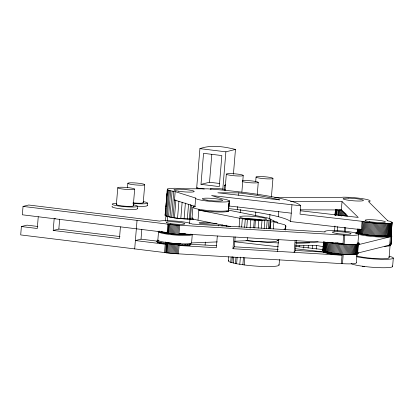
<?xml version="1.0" encoding="UTF-8"?>
<svg xmlns="http://www.w3.org/2000/svg" width="414" height="414" viewBox="0 0 414 414"><rect width="100%" height="100%" fill="white"/><g stroke="black" fill="none" stroke-linecap="round" stroke-linejoin="round"><path stroke-width="0.62" d="M37.829 226.474L27.008 225.144L21.388 226.541L20.7 234.924L171.846 253.446L342.466 263.671A16.948 1.977 4.7 0 0 356.283 262.74M23.039 206.41L174.19 224.926L344.805 235.152A16.948 1.977 4.7 0 0 358.374 233.941A16.948 1.977 4.7 0 0 338.709 230.753A16.948 1.977 4.7 0 0 325.145 231.964L192.158 224.046A16.948 1.977 4.7 0 0 176.902 221.19A16.948 1.977 4.7 0 0 159.633 221.102L28.675 205.013L23.039 206.41L22.351 214.799L167.158 232.59L164.374 232.156L164.306 232.994C173.114 234.215 182.186 235.483 191.035 234.148M38.254 216.75L37.286 228.492L21.388 226.541M120.427 226.856L119.465 238.599L53.204 230.453L54.172 218.711L55.424 218.401M53.204 230.453L58.84 229.056L59.652 219.166M116.391 204.506L117.773 187.733M127.465 187.816L127.838 183.309M133.282 205.908L134.659 189.131A8.471 0.988 4.7 0 0 122.109 187.231A8.471 0.988 4.7 0 0 121.876 188.934A8.471 0.988 4.7 0 0 134.659 189.131M137.298 208.775L137.505 206.26M134.69 248.943L137.034 220.424M143.244 202.741L144.724 184.706A8.471 0.988 4.7 0 0 132.175 182.807A8.471 0.988 4.7 0 0 131.942 184.504A8.471 0.988 4.7 0 0 144.724 184.706M158.453 240.311A16.948 1.977 4.7 0 0 158.05 240.399L157.072 240.953L156.999 241.797L157.817 242.5L166.195 244.332L135.383 240.555L141.019 239.152L141.831 229.263M147.26 205.608L147.467 203.093M157.279 242.206L157.072 240.953M157.848 240.084L158.536 231.695M157.817 242.5L157.884 241.662L157.346 241.367M158.629 242.806L158.702 241.967L157.884 241.662M164.306 232.994L159.53 231.902L159.597 231.064M159.706 243.121L159.778 242.283L158.702 241.967M161.232 232.373L161.305 231.535M161.025 243.437L161.093 242.599L159.778 242.283M161.921 232.533L161.993 231.695L162.733 231.85L162.666 232.689M163.463 232.844L163.53 232.006M193.059 219.058C183.811 218.84 174.185 218.783 165.393 215.694L165.082 215.28L167.37 189.032L169.517 188.479L174.78 188.251L185.281 188.774L207.688 188.825L211.968 189.157A88.974 10.381 4.7 0 1 245.942 192.681L251.241 193.39A88.974 10.381 4.7 0 1 289.019 200.557L291.782 201.38A88.974 10.381 4.7 0 1 300.326 205.318L300.709 205.784L300.021 214.167L362.084 221.319C370.157 222.955 378.432 223.601 386.671 223.534C391.841 223.922 394.532 221.795 387.695 220.812M165.388 213.132L165.082 215.28M165.496 211.864L165.807 208.061M165.91 206.793L166.226 202.984M166.33 201.716L166.64 197.913M166.744 196.645L167.059 192.841M167.163 191.573L167.37 189.032M165.393 215.694L167.53 189.695L167.22 189.281M163.411 243.898L163.478 243.059L161.093 242.599M165.476 221.071L165.942 215.363M166.34 216.144L168.477 190.145L167.53 189.695M165.191 233.144L165.264 232.306M167.308 216.455L169.445 190.456L168.477 190.145M164.539 252.581L165.295 243.354L163.478 243.059M166.123 233.289L166.19 232.451M167.297 220.864L167.66 216.424M165.507 252.721L166.262 243.494L165.295 243.354M167.09 233.429L167.851 224.202M168.529 216.77L170.666 190.771L169.445 190.456M166.138 252.809L166.894 243.582M167.722 233.517L168.477 224.284M166.506 252.861L167.261 243.634L166.262 243.494M168.089 233.568L168.85 224.336M166.702 252.876L167.261 243.634M168.291 233.589L169.047 224.357M169.978 217.086L172.115 191.082L170.666 190.771M167.535 252.99L168.291 243.763L167.463 243.649M169.119 233.698L169.88 224.466M168.586 253.114L169.347 243.887L168.291 243.763M170.17 233.822L170.93 224.595M171.634 217.391L173.771 191.387L172.115 191.082M169.657 253.233L170.418 244.006L169.347 243.887M171.246 233.941L172.001 224.709M173.047 217.609L175.184 191.61L173.771 191.387M170.749 253.342L171.505 244.115L170.418 244.006M172.333 234.055L173.088 224.823M174.439 217.826L175.888 200.21L174.496 199.998L195.025 206.389M171.846 253.446L172.602 244.224L171.505 244.115M173.43 234.158L174.19 224.926M172.948 253.544L173.709 244.317L172.602 244.224M174.532 234.252L175.293 225.019M174.056 253.632L174.811 244.405C180.08 244.462 185.927 245.74 190.849 243.753L190.575 243.344A16.948 1.977 4.7 0 0 190.337 243.199M175.639 234.34L176.4 225.107M177.534 218.214L178.931 201.23M175.158 253.71L175.914 244.483M176.742 234.417L177.497 225.185M176.25 253.777L177.006 244.55M177.834 234.484L178.594 225.257M177.327 253.839L178.087 244.612M178.915 234.547L179.671 225.314M180.799 218.545L182.144 202.187M178.393 253.891L179.148 244.664M179.976 234.598L180.043 233.76L185.803 233.848L185.731 234.686M181.016 234.64L181.084 233.801M182.031 234.666L182.098 233.827M184.106 218.799L185.4 203.072M217.314 235.99L216.351 247.732L178.02 245.45L182.119 245.59L182.186 244.752M183.014 234.686L183.081 233.848M183.961 234.697L184.028 233.858M184.867 234.697L184.939 233.858M182.119 245.59L184.835 245.59L184.908 244.752M187.335 218.975L188.525 204.506M184.835 245.59L185.653 245.569L185.726 244.731M189.379 219.042L190.569 204.573M189.555 223.565L189.917 219.161M185.653 245.569L187.796 245.445L187.863 244.607M190.357 219.063L191.496 205.225M187.796 245.445L189.4 245.238L189.467 244.4M189.4 245.238L189.803 245.15L189.871 244.312M192.013 218.142L192.908 207.238M189.803 245.15L190.409 244.948L190.476 244.11M190.849 243.753L190.409 244.948M194.042 207.103L194.145 205.846M157.9 239.954A16.948 1.977 4.7 0 0 173.445 243.344A16.948 1.977 4.7 0 0 191.578 242.992L192.272 234.603A16.948 1.977 4.7 0 1 172.488 234.8A16.948 1.977 4.7 0 1 159.162 231.229M194.968 206.457L195.656 198.068L175.184 191.61M204.278 188.991L196.676 188.054L199.915 148.636C211.399 144.579 223.922 146.613 235.462 149.438L233.429 174.201M230.779 226.722L198.021 220.196L198.917 209.293A16.798 1.961 4.7 0 1 196.546 208.801A17.797 2.075 4.7 0 1 195.31 206.389M200.997 184.354L203.548 153.32L221.842 155.571L219.291 186.605L200.997 184.354L209.52 182.243L219.611 183.485M209.52 182.243L211.808 154.375M205.106 245.047L205.354 242.055M222.799 189.343L225.884 151.829L235.462 149.438M224.186 189.115L224.497 185.312M222.07 226.06L222.173 224.776M224.968 190.787L226.339 174.108M226.241 226.38L226.339 225.18M228.378 210.762L228.585 208.247M228.74 206.358L228.999 203.212M228.492 210.902L229.206 200.697L227.053 199.791L221.775 198.71L211.585 195.532L300.709 205.784M228.533 211.036L229.32 200.837M228.388 260.929L228.735 256.737M278.819 264.587A25.42 2.965 4.7 0 1 244.198 264.944L236.627 263.77L230.707 262.336L231.152 256.944M295.089 240.617L294.126 252.359L295.524 250.429L323.489 252.095L329.622 253.792L342.062 255.21L232.968 248.721L233.931 236.979M231.876 262.699L232.373 256.706M232.968 248.721L234.365 246.791L235.178 236.901M237.46 209.629L237.708 206.633M238.64 195.248L238.842 192.852L242.754 193.338A80.502 9.393 4.7 0 1 278.927 199.719L279.636 199.91L217.79 192.784L238.842 192.852M233.31 263.066L233.801 257.073M235.442 263.537L235.933 257.544M240.172 212.708L240.43 209.505M241.859 192.184L243.23 175.51A8.471 0.988 4.7 0 0 230.676 173.611A8.471 0.988 4.7 0 0 230.448 175.308A8.471 0.988 4.7 0 0 243.23 175.51M239.075 227.095L239.799 218.287L198.849 210.131L199.791 210.286A17.719 2.065 4.7 0 0 218.344 212.009A17.719 2.065 4.7 0 0 228.238 210.959M236.627 263.77L237.165 257.177M241.647 227.11L242.33 218.773L239.799 218.287M239.804 264.318L240.394 257.13M244.607 227.405L245.279 219.229L242.33 218.773M242.873 264.769L243.463 257.58M246.749 227.684L247.417 219.508L245.279 219.229M244.198 264.944L244.793 257.756M234.634 241.202L247.484 240.684L247.727 237.688M250.118 228.212L250.801 219.875L247.417 219.508M255.692 181.513L256.059 177.021M253.647 227.866L254.279 220.17C259.718 220.295 265.452 221.262 270.74 219.705L270.865 219.306L270.306 218.856L267.263 217.878L228.352 210.11M255.51 215.782L255.826 211.932M257.249 194.616L258.248 182.429M254.801 227.948L255.433 220.253M258.186 228.13L258.822 220.434M261.358 228.217L261.99 220.522M264.137 228.854L264.825 220.517M266.523 228.751L267.206 220.414M268.365 228.554L269.048 220.217M269.628 218.83L269.995 214.343M271.418 197.023L272.95 178.424A8.471 0.988 4.7 0 0 260.396 176.524A8.471 0.988 4.7 0 0 260.168 178.222A8.471 0.988 4.7 0 0 272.95 178.424M269.561 228.74L270.285 219.932M270.016 228.512L270.74 219.705M270.073 228.926L270.865 219.306M273.318 228.937L273.954 221.148M278.26 216.682L278.7 211.29M277.509 251.37L278.477 239.628M279.062 264.996L279.502 259.604M285.458 227.208L285.603 225.413L284.371 224.647L274.57 222.194M285.474 229.247L285.603 225.413M285.458 230.075L285.769 225.651M391.039 234.914L390.852 235.416L389.527 235.804L383.913 236.135L375.7 235.825L367.089 234.945L360.387 233.744L360.729 229.547L361.391 229.708L290.576 221.547L291.958 204.775M295.524 250.429L296.336 240.544M299.12 246.816L299.219 245.621L316.524 245.419L323.453 246.775M303.674 248.043L303.871 245.647M308.125 248.017L308.321 245.621M312.296 248.54L312.544 245.549M316.229 249.016L316.524 245.419M358.001 252.995A17.797 2.075 4.7 0 1 357.613 253.911C346.145 254.967 333.637 254.615 322.842 250.625L323.546 241.678M322.936 250.765L323.66 241.962M322.842 250.625L323.111 248.969M323.267 247.086L323.525 243.939M323.106 250.915L323.831 242.107M323.355 251.07L324.079 242.262M323.489 252.095L323.562 251.257A16.948 1.977 4.7 0 1 323.334 250.724M323.676 251.226L324.452 241.792M323.727 252.24L323.562 251.257M324.064 251.386L324.84 241.952M324.033 252.39L324.1 251.552L323.795 251.401M324.405 252.545L324.472 251.707L324.1 251.552M324.529 251.546L325.306 242.112M324.845 252.7L324.912 251.857L324.472 251.707M325.057 251.712L325.834 242.278M325.352 252.856L325.42 252.017L324.912 251.857M325.658 251.878L326.434 242.444M325.921 253.011L325.989 252.173L325.42 252.017M326.315 252.043L327.091 242.609M326.553 253.171L326.62 252.333L325.989 252.173M327.039 252.209L327.867 242.143M327.241 253.327L327.308 252.488L326.62 252.333M327.821 252.374L328.649 242.309M327.986 253.482L328.054 252.643L327.308 252.488M328.654 252.535L329.482 242.469C336.898 243.774 344.432 244.389 351.957 244.42C353.194 244.405 361.489 244.56 357.877 242.459M328.778 253.637L328.851 252.799L328.054 252.643M329.539 252.695L330.367 242.63M329.622 253.792L329.694 252.949L328.851 252.799M330.47 252.85L331.298 242.785M330.512 253.937L330.579 253.099L329.694 252.949M331.448 253.006L332.276 242.94M331.443 254.087L331.51 253.244L330.579 253.099M334.988 215.233L335.475 209.567M335.035 215.363L335.49 209.831M335.2 214.887L335.604 209.97M335.397 213.64L335.547 211.792M335.387 215.032L335.842 209.494M332.411 254.227L332.478 253.389L331.51 253.244M332.463 253.156L333.291 243.09M335.64 215.176L336.096 209.644M334.528 231.059L334.942 226.028M335.971 215.332L336.427 209.794M336.416 214.866L336.82 209.945M333.41 254.362L333.477 253.523L332.478 253.389M333.513 253.296L334.341 243.23M336.877 215.021L337.332 209.489M334.44 254.491L334.507 253.653L333.477 253.523M335.335 243.587L335.402 242.749M334.59 253.435L335.418 243.37M337.995 215.337L338.45 209.8M337.198 231.048L337.56 226.644M338.642 215.497L339.097 209.96M335.49 254.62L335.557 253.777L334.507 253.653M336.385 243.717L336.458 242.873L338.616 243.106L338.548 243.944L339.646 244.048L339.713 243.209L343.025 243.468L343.713 235.085M335.697 253.565L336.525 243.499M339.351 215.653L339.858 209.5M336.561 254.734L336.634 253.896L335.557 253.777M337.462 243.83L337.529 242.992M336.825 253.689L337.648 243.623M340.163 215.192L340.618 209.655M337.653 254.848L337.72 254.01L336.634 253.896M347.651 216.129L341.338 209.96L342.031 201.571L290.53 201.406M340.976 215.347L341.426 209.81M337.964 253.808L338.792 243.742M341.783 216.113L342.238 210.576M338.75 254.952L338.818 254.113L337.72 254.01M339.118 253.917L339.946 243.851M342.735 215.647L343.087 211.342M339.853 255.045L339.92 254.206L338.818 254.113M340.748 244.141L340.82 243.303M340.277 254.015L341.105 243.949M343.677 215.792L343.982 212.103M340.96 255.133L341.027 254.294L343.222 254.444A16.948 1.977 4.7 0 0 356.687 253.999M341.855 244.229L341.923 243.391M341.436 254.108L342.264 244.043M344.655 215.932L344.909 212.853M341.369 263.599L342.13 254.372M344.37 231.736L344.733 227.333M345.664 216.067L345.866 213.603M342.595 254.191L343.423 244.125M342.466 263.671L343.222 254.444M344.805 235.152L344.05 244.379A16.948 1.977 4.7 0 0 345.131 244.436M345.198 231.943L345.566 227.503M346.699 216.196L346.803 214.964M343.744 254.263L344.567 244.198M344.878 254.325L345.706 244.26M345.99 254.377L346.818 244.317M347.082 254.424L347.91 244.358M348.148 254.455L348.976 244.389M349.183 254.475L350.011 244.41M350.177 254.486L351.005 244.42M351.129 254.486L351.957 244.42M352.04 254.475L352.868 244.41M352.899 254.455L353.727 244.389M353.706 254.419L354.534 244.353M354.456 254.377L355.284 244.312M355.145 254.325L355.973 244.26M360.387 233.744L357.391 232.533L357.587 229.278M357.391 232.533L357.686 228.942M355.776 254.258L356.599 244.193M357.52 232.673L357.825 229.04M357.727 232.818L358.022 229.227M358.001 232.968L358.296 229.372M356.335 254.186L357.163 244.12M358.348 233.118L358.69 228.926M356.837 254.103L357.665 244.037M356.304 262.869L357.013 254.258M358.648 234.35L357.887 243.577A16.948 1.977 4.7 0 0 357.872 243.448M358.757 233.273L359.104 229.082L360.123 229.392L359.782 233.584M357.225 254.005L358.089 243.944M359.238 233.429L359.58 229.237M357.613 253.911L358.441 243.846M357.096 244.959L358.659 244.576L358.834 242.93M358.659 244.576L359.005 243.08M358.866 244.457L359.104 243.225M361.049 233.9L362.084 221.319M361.769 234.06L362.804 221.474M362.54 234.215L363.575 221.63M363.368 234.365L364.398 221.785M364.237 234.515L365.272 221.935M365.148 234.666L366.183 222.085M366.1 234.81L367.135 222.225M367.089 234.945L368.118 222.365M368.103 235.08L369.138 222.499M369.148 235.209L370.178 222.628M370.209 235.328L371.244 222.748M371.291 235.442L372.326 222.861M372.388 235.55L373.423 222.97M373.49 235.649L374.525 223.068M374.592 235.742L375.627 223.162M375.7 235.825L376.735 223.239M376.797 235.897L377.832 223.317M377.884 235.959L378.913 223.379M378.95 236.016L379.985 223.431M380 236.058L381.035 223.477M381.03 236.094L382.06 223.513M382.024 236.12L383.059 223.539M382.986 236.135L384.021 223.55M383.913 236.135L384.948 223.555M384.797 236.13L385.832 223.55M385.636 236.115L386.671 223.534M386.422 236.089L387.457 223.508M387.162 236.052L388.197 223.467M387.846 236.001L388.875 223.42M388.467 235.949L389.502 223.363M389.031 235.882L390.066 223.301M389.527 235.804L390.562 223.224M389.962 235.721L390.997 223.141M390.33 235.628L391.359 223.048M389.672 245.14L390.366 236.756L391.634 236.332L391.799 235.939L391.111 244.327L390.738 244.84L356.904 253.264M390.625 235.525L391.66 222.944M389.077 257.736L390.071 245.59M390.852 235.416L391.939 222.194M391.007 235.302L392.074 222.334M391.09 235.178L392.136 222.468M390.738 244.84L391.427 236.451M390.945 244.721L391.634 236.332M392.612 266.466L393.3 258.077M358.995 244.332L358.767 243.768M195.656 198.068L195.61 198.125A16.948 1.977 4.7 0 0 212.015 201.556A16.948 1.977 4.7 0 0 229.361 200.971M156.999 241.797L157.377 241.44M196.676 188.054L197.882 187.749M355.15 233.118L356.402 232.808M358.369 244.684L390.366 236.756M191.604 242.935L217.293 241.9M274.725 197.369L337.938 197.519L343.806 197.178A16.948 1.977 4.7 0 1 361.634 198.544L362.576 198.689A16.948 1.977 4.7 0 1 368.921 201.608L368.605 201.659L387.809 220.838M300.14 209.831L341.338 209.96M318.097 241.755L311.711 242.599L303.183 243.101A67.787 7.907 4.7 0 1 296.465 243.23M295.549 242.599L309.719 242.806M295.591 245.559L299.219 245.621M180.043 233.76L178.983 233.708L343.025 243.468M190.507 244.182L216.486 245.73M234.365 246.791L278.265 249.404M339.92 254.206L341.027 254.294M173.709 244.317L174.811 244.405M250.801 219.875L254.279 220.17M245.963 240.627L268.365 242.397A67.787 7.907 4.7 0 0 278.72 242.909M234.567 241.766L278.27 246.765M295.622 248.752L323.256 251.909M300.248 210.752L358.265 217.433L342.031 201.571M228.756 205.97L291.27 213.158M295.725 246.413L323.231 249.616M199.915 148.636L225.884 151.829M362.353 266.207L364.408 266.461M58.84 229.056L120.008 236.57M141.019 239.152L157.351 241.16M198.917 209.293L199.858 209.448A17.719 2.065 4.7 0 0 227.69 210.607M167.494 216.372L167.991 216.532A16.948 1.977 4.7 0 0 169.854 217.003M230.707 262.336L230.386 262.228A25.42 2.965 4.7 0 1 228.838 260.385M159.53 231.902L158.008 231.157M285.805 225.878L285.898 226.318A187.128 21.833 4.7 0 1 284.051 229.439M273.789 221.097A16.948 1.977 4.7 0 1 277.628 222.98M218.349 225.118A16.948 1.977 4.7 0 1 218.245 225.884M225.309 185.819A8.471 0.988 4.7 0 1 225.697 184.913M242.293 180.664A8.471 0.988 4.7 0 1 255.05 181.373A8.471 0.988 4.7 0 1 255.272 182.926A8.471 0.988 4.7 0 1 242.428 181.611M211.068 189.4A8.471 0.988 4.7 0 1 214.354 188.391A8.471 0.988 4.7 0 1 225.48 189.555M216.967 223.736A16.948 1.977 4.7 0 1 199.47 223.374M210.058 222.541A8.471 0.988 4.7 0 1 199.098 222.313M142.99 202.462A8.471 0.988 4.7 0 1 133.023 202.865M147.177 205.406A12.71 1.485 4.7 0 1 137.676 206.25M143.301 201.628A12.71 1.485 4.7 0 1 146.256 203.605A12.71 1.485 4.7 0 1 132.946 203.362M137.215 208.573A12.71 1.485 4.7 0 1 123.6 209.122A12.71 1.485 4.7 0 1 112.448 206.327M133.339 204.795A12.71 1.485 4.7 0 1 133.846 206.984A12.71 1.485 4.7 0 1 115.547 205.468A12.71 1.485 4.7 0 1 116.634 203.409M133.142 205.701A8.471 0.988 4.7 0 1 124.702 206.188A8.471 0.988 4.7 0 1 116.577 204.33M228.228 208.568A80.502 9.393 4.7 0 1 236.451 209.5L241.378 210.115A80.502 9.393 4.7 0 1 277.551 216.496L280.35 217.241A80.502 9.393 4.7 0 1 290.576 221.547M228.404 211.285A16.948 1.977 4.7 0 1 228.228 211.399M227.985 211.502A16.948 1.977 4.7 0 1 226.836 211.777M388.937 257.467A16.777 1.956 4.7 0 1 376.109 258.59A16.777 1.956 4.7 0 1 356.506 255.712M389.005 256.23A21.016 2.453 4.7 0 1 385.6 259.35A21.016 2.453 4.7 0 1 356.568 256.711M392.218 265.954A21.016 2.453 4.7 0 1 375.7 267.501A21.016 2.453 4.7 0 1 351.108 263.568M193.643 219.187A16.948 1.977 4.7 0 1 170.589 217.159M167.065 216.217A16.948 1.977 4.7 0 1 166.407 215.917M166.185 215.772A16.948 1.977 4.7 0 1 165.952 215.497M278.901 240.032A187.128 21.833 4.7 0 1 277.38 240.539M270.58 219.663A16.948 1.977 4.7 0 1 271.004 222.007M277.204 240.291A23.024 2.686 4.7 0 1 247.484 240.684M178.429 234.438A10.195 1.19 4.7 0 1 173.828 234.101M173.176 234.034A10.195 1.19 4.7 0 1 170.682 233.724M169.549 233.553A10.195 1.19 4.7 0 1 168.043 233.279M198.021 220.196A16.798 1.961 4.7 0 1 195.651 219.705A17.797 2.075 4.7 0 1 192.365 217.764M244.074 218.602A13.558 1.584 4.7 0 1 261.896 220.051M246.051 219.037A10.169 1.185 4.7 0 1 259.407 220.072M391.478 235.783A17.569 2.049 4.7 0 1 378.908 236.974A17.569 2.049 4.7 0 1 358.265 234.205M357.106 233.729A17.569 2.049 4.7 0 1 356.863 233.579M356.599 233.289A17.569 2.049 4.7 0 1 356.635 233.025M391.137 234.645A17.569 2.049 4.7 0 1 373.883 235.804A17.569 2.049 4.7 0 1 357.318 231.84M390.676 244.426A17.341 2.023 4.7 0 1 390.293 244.793M390.019 244.897A17.341 2.023 4.7 0 1 388.777 245.166M390.33 244.845A17.341 2.023 4.7 0 1 384.518 246.289M358.301 252.721A17.797 2.075 4.7 0 1 357.68 253.073M180.851 243.644A9.32 1.087 4.7 0 1 166.506 242.402M165.843 242.226A9.32 1.087 4.7 0 1 165.119 241.973M357.515 243.934A16.948 1.977 4.7 0 1 357.251 244.037M355.502 244.374A16.948 1.977 4.7 0 1 354.901 244.431M348.158 198.151L347.594 198.146A10.169 1.185 4.7 0 0 348.262 200.221L348.852 200.304A10.169 1.185 4.7 0 0 362.535 200.826A10.169 1.185 4.7 0 0 357.101 198.798L356.475 198.72A10.169 1.185 4.7 0 0 348.158 198.151M369.733 221.697A10.169 1.185 4.7 0 0 385.372 222.028A10.169 1.185 4.7 0 0 370.644 219.71A10.169 1.185 4.7 0 0 369.733 221.697M207.036 200.174A10.169 1.185 4.7 0 0 222.597 200.485A10.169 1.185 4.7 0 0 207.781 198.177A10.169 1.185 4.7 0 0 207.036 200.174M178.532 191.201A10.169 1.185 4.7 0 0 194.228 191.547A10.169 1.185 4.7 0 0 179.572 189.224A10.169 1.185 4.7 0 0 178.532 191.201M245.626 218.706A13.558 1.584 4.7 0 0 266.647 219.203A13.558 1.584 4.7 0 0 247.22 216.092A13.558 1.584 4.7 0 0 245.626 218.706M170.775 223.607A9.32 1.087 4.7 0 0 184.83 223.829A9.32 1.087 4.7 0 0 171.013 221.738A9.32 1.087 4.7 0 0 170.775 223.607M336.996 233.506A9.32 1.087 4.7 0 0 351.046 233.724A9.32 1.087 4.7 0 0 337.234 231.633A9.32 1.087 4.7 0 0 336.996 233.506"/></g></svg>
